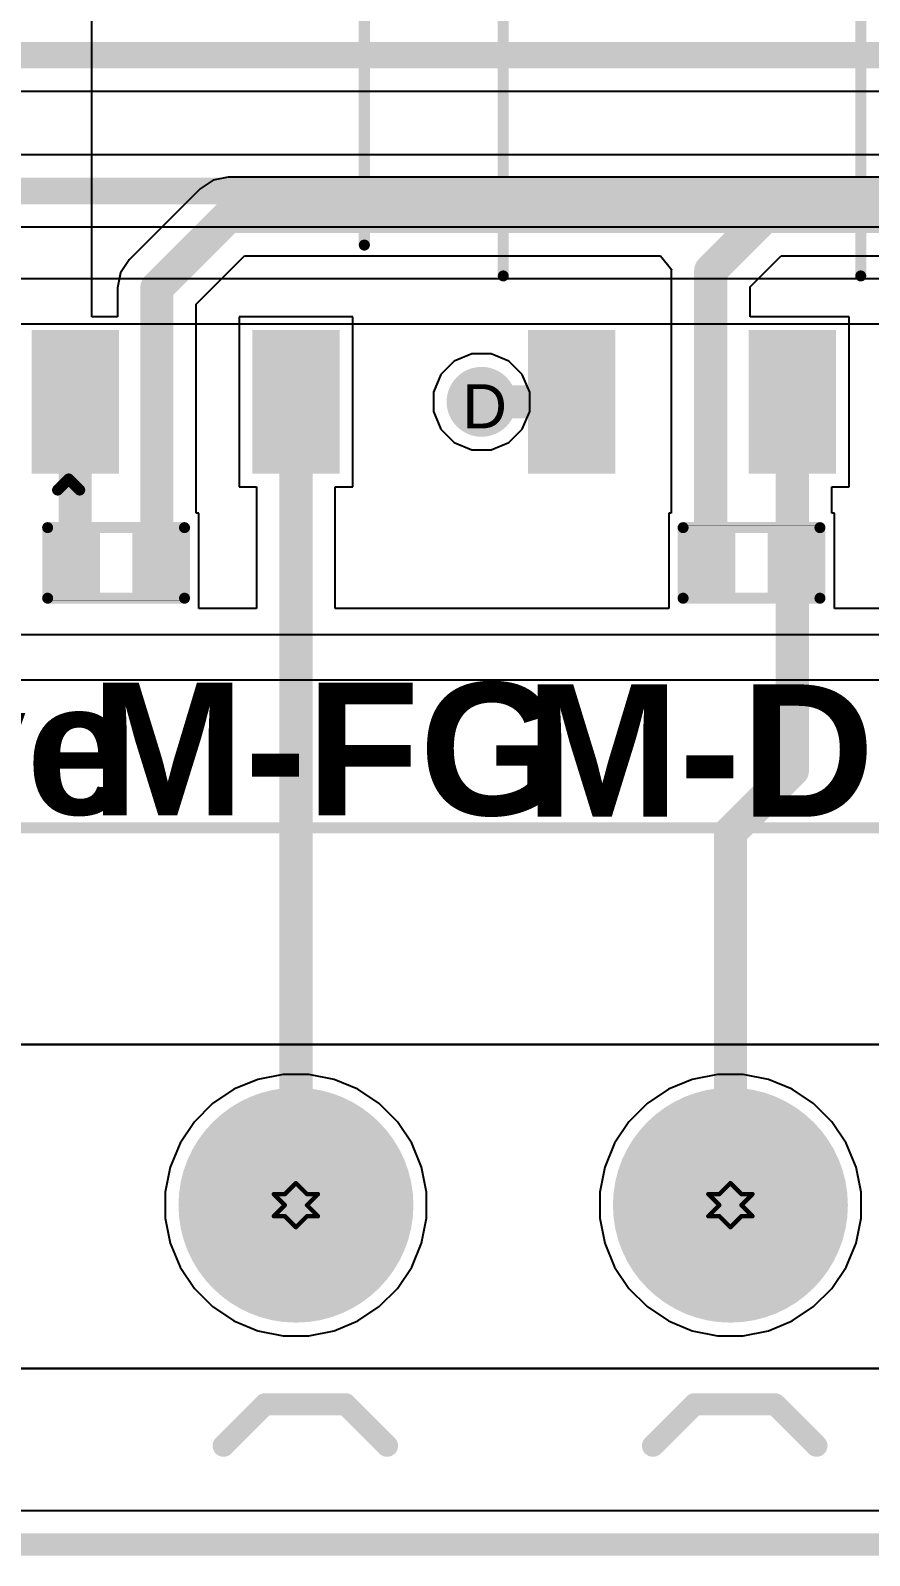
# Model space of a CAD drawing. Header units: inches. Extents: x 0 to 5401, y 0 to 5414.
# Drawn here: x 90.31 to 99.97, y -0.13 to 17.42 of the extents above; entities that cross this region are included whole.
import ezdxf

# ---------------------------------------------------------------- set-up
doc = ezdxf.new("R2010")
doc.units = ezdxf.units.IN
for name, color, linetype in [('Board Outline', 216, 'Continuous'), ('Bottom Layer', 5, 'Continuous'), ('Bottom Solder', 6, 'Continuous'), ('Drill Drawing', 1, 'Continuous'), ('Layer 1', 16, 'Continuous'), ('Layer 2', 76, 'Continuous'), ('Multi-Layer', 9, 'Continuous'), ('Pad Holes', 156, 'Continuous'), ('Top Layer', 1, 'Continuous'), ('Top Overlay', 2, 'Continuous'), ('Top Paste', 8, 'Continuous'), ('Top Solder', 216, 'Continuous'), ('Via Holes', 16, 'Continuous')]:
    doc.layers.add(name, color=color, linetype=linetype)
doc.styles.add('Arial', font='', dxfattribs={"height": 0.2})
doc.styles.add('Arial_Bold', font='', dxfattribs={"height": 0.2})
doc.styles.get('Arial').set_extended_font_data('Arial')
doc.styles.get('Arial_Bold').set_extended_font_data('Arial', bold=True)

# ---------------------------------------------------------------- blocks, each defined once
blk = doc.blocks.new('SOP_4_2_54_15')
at = {"layer": 'Top Layer'}
for points in [[(-3.85, 1.67), (-2.4, 1.67), (-2.4, 0.87), (-3.85, 0.87)], [(2.4, 1.67), (3.85, 1.67), (3.85, 0.87), (2.4, 0.87)], [(-3.85, -0.87), (-2.4, -0.87), (-2.4, -1.67), (-3.85, -1.67)], [(2.4, -0.87), (3.85, -0.87), (3.85, -1.67), (2.4, -1.67)]]:
    blk.add_hatch(color=1, dxfattribs=at).paths.add_polyline_path(points)
at = {"layer": 'Top Paste'}
for points in [[(-3.85, 1.67), (-2.4, 1.67), (-2.4, 0.87), (-3.85, 0.87)], [(2.4, 1.67), (3.85, 1.67), (3.85, 0.87), (2.4, 0.87)], [(-3.85, -0.87), (-2.4, -0.87), (-2.4, -1.67), (-3.85, -1.67)], [(2.4, -0.87), (3.85, -0.87), (3.85, -1.67), (2.4, -1.67)]]:
    blk.add_hatch(color=8, dxfattribs=at).paths.add_polyline_path(points)
at = {"layer": 'Top Solder'}
for points in [[(-3.952, 1.772), (-2.298, 1.772), (-2.298, 0.768), (-3.952, 0.768)], [(2.298, 1.772), (3.952, 1.772), (3.952, 0.768), (2.298, 0.768)], [(-3.952, -0.768), (-2.298, -0.768), (-2.298, -1.772), (-3.952, -1.772)], [(2.298, -0.768), (3.952, -0.768), (3.952, -1.772), (2.298, -1.772)]]:
    blk.add_hatch(color=216, dxfattribs=at).paths.add_polyline_path(points)
at = {"layer": 'Top Overlay'}
for points in [[(-1.321, 2.057, 0.127, 0.127, 0), (1.676, 2.057, 0.127, 0.127, 0)], [(-4.14, 1.473, 0.127, 0.127, 0), (-4.013, 1.346, 0.127, 0.127, 0)], [(-4.14, 1.473, 0.127, 0.127, 0), (-4.14, 1.219, 0.127, 0.127, 0)], [(-4.013, 1.346, 0.127, 0.127, 0), (-4.14, 1.219, 0.127, 0.127, 0)], [(-1.321, -2.057, 0.127, 0.127, 0), (1.676, -2.057, 0.127, 0.127, 0)]]:
    blk.add_lwpolyline(points, format="xyseb", dxfattribs=at)
for points in [[(-1.353, 2.057, 0.0635, 0.0635, 1), (-1.289, 2.057, 0.0635, 0.0635, 1)], [(1.645, 2.057, 0.0635, 0.0635, 1), (1.708, 2.057, 0.0635, 0.0635, 1)], [(-4.172, 1.473, 0.0635, 0.0635, 1), (-4.108, 1.473, 0.0635, 0.0635, 1)], [(-4.172, 1.473, 0.0635, 0.0635, 1), (-4.108, 1.473, 0.0635, 0.0635, 1)], [(-4.045, 1.346, 0.0635, 0.0635, 1), (-3.981, 1.346, 0.0635, 0.0635, 1)], [(-4.045, 1.346, 0.0635, 0.0635, 1), (-3.981, 1.346, 0.0635, 0.0635, 1)], [(-4.172, 1.219, 0.0635, 0.0635, 1), (-4.108, 1.219, 0.0635, 0.0635, 1)], [(-4.172, 1.219, 0.0635, 0.0635, 1), (-4.108, 1.219, 0.0635, 0.0635, 1)], [(-1.353, -2.057, 0.0635, 0.0635, 1), (-1.289, -2.057, 0.0635, 0.0635, 1)], [(1.645, -2.057, 0.0635, 0.0635, 1), (1.708, -2.057, 0.0635, 0.0635, 1)]]:
    blk.add_lwpolyline(points, format="xyseb", close=True, dxfattribs=at)
blk = doc.blocks.new('SOP_4_2_54_17')
at = {"layer": 'Top Layer'}
for points in [[(-3.85, 1.67), (-2.4, 1.67), (-2.4, 0.87), (-3.85, 0.87)], [(2.4, 1.67), (3.85, 1.67), (3.85, 0.87), (2.4, 0.87)], [(-3.85, -0.87), (-2.4, -0.87), (-2.4, -1.67), (-3.85, -1.67)], [(2.4, -0.87), (3.85, -0.87), (3.85, -1.67), (2.4, -1.67)]]:
    blk.add_hatch(color=1, dxfattribs=at).paths.add_polyline_path(points)
at = {"layer": 'Top Paste'}
for points in [[(-3.85, 1.67), (-2.4, 1.67), (-2.4, 0.87), (-3.85, 0.87)], [(2.4, 1.67), (3.85, 1.67), (3.85, 0.87), (2.4, 0.87)], [(-3.85, -0.87), (-2.4, -0.87), (-2.4, -1.67), (-3.85, -1.67)], [(2.4, -0.87), (3.85, -0.87), (3.85, -1.67), (2.4, -1.67)]]:
    blk.add_hatch(color=8, dxfattribs=at).paths.add_polyline_path(points)
at = {"layer": 'Top Solder'}
for points in [[(-3.952, 1.772), (-2.298, 1.772), (-2.298, 0.768), (-3.952, 0.768)], [(2.298, 1.772), (3.952, 1.772), (3.952, 0.768), (2.298, 0.768)], [(-3.952, -0.768), (-2.298, -0.768), (-2.298, -1.772), (-3.952, -1.772)], [(2.298, -0.768), (3.952, -0.768), (3.952, -1.772), (2.298, -1.772)]]:
    blk.add_hatch(color=216, dxfattribs=at).paths.add_polyline_path(points)
at = {"layer": 'Top Overlay'}
for points in [[(1.676, 2.057, 0.127, 0.127, 0), (-1.321, 2.057, 0.127, 0.127, 0)], [(-4.013, 1.346, 0.127, 0.127, 0), (-4.14, 1.473, 0.127, 0.127, 0)], [(-4.14, 1.219, 0.127, 0.127, 0), (-4.14, 1.473, 0.127, 0.127, 0)], [(-4.14, 1.219, 0.127, 0.127, 0), (-4.013, 1.346, 0.127, 0.127, 0)], [(1.676, -2.057, 0.127, 0.127, 0), (-1.321, -2.057, 0.127, 0.127, 0)]]:
    blk.add_lwpolyline(points, format="xyseb", dxfattribs=at)
for points in [[(-1.353, 2.057, 0.0635, 0.0635, 1), (-1.289, 2.057, 0.0635, 0.0635, 1)], [(1.645, 2.057, 0.0635, 0.0635, 1), (1.708, 2.057, 0.0635, 0.0635, 1)], [(-4.172, 1.473, 0.0635, 0.0635, 1), (-4.108, 1.473, 0.0635, 0.0635, 1)], [(-4.172, 1.473, 0.0635, 0.0635, 1), (-4.108, 1.473, 0.0635, 0.0635, 1)], [(-4.045, 1.346, 0.0635, 0.0635, 1), (-3.981, 1.346, 0.0635, 0.0635, 1)], [(-4.045, 1.346, 0.0635, 0.0635, 1), (-3.981, 1.346, 0.0635, 0.0635, 1)], [(-4.172, 1.219, 0.0635, 0.0635, 1), (-4.108, 1.219, 0.0635, 0.0635, 1)], [(-4.172, 1.219, 0.0635, 0.0635, 1), (-4.108, 1.219, 0.0635, 0.0635, 1)], [(-1.353, -2.057, 0.0635, 0.0635, 1), (-1.289, -2.057, 0.0635, 0.0635, 1)], [(1.645, -2.057, 0.0635, 0.0635, 1), (1.708, -2.057, 0.0635, 0.0635, 1)]]:
    blk.add_lwpolyline(points, format="xyseb", close=True, dxfattribs=at)
blk = doc.blocks.new('R___0402_73')
at = {"layer": 'Top Layer'}
for points in [[(-0.699, -0.318), (-0.699, 0.318), (-0.241, 0.318), (-0.241, -0.318)], [(0.241, -0.318), (0.241, 0.318), (0.699, 0.318), (0.699, -0.318)]]:
    blk.add_hatch(color=1, dxfattribs=at).paths.add_polyline_path(points)
at = {"layer": 'Top Paste'}
for points in [[(-0.699, -0.318), (-0.699, 0.318), (-0.241, 0.318), (-0.241, -0.318)], [(0.241, -0.318), (0.241, 0.318), (0.699, 0.318), (0.699, -0.318)]]:
    blk.add_hatch(color=8, dxfattribs=at).paths.add_polyline_path(points)
at = {"layer": 'Top Solder'}
for points in [[(-0.754, -0.373), (-0.754, 0.373), (-0.186, 0.373), (-0.186, -0.373)], [(0.186, -0.373), (0.186, 0.373), (0.754, 0.373), (0.754, -0.373)]]:
    blk.add_hatch(color=216, dxfattribs=at).paths.add_polyline_path(points)
at = {"layer": 'Top Overlay'}
for points in [[(-0.787, 0.406, 0.127, 0.127, 0), (0.787, 0.406, 0.127, 0.127, 0)], [(-0.787, -0.406, 0.127, 0.127, 0), (-0.787, 0.406, 0.127, 0.127, 0)], [(0.787, -0.406, 0.127, 0.127, 0), (0.787, 0.406, 0.127, 0.127, 0)], [(-0.787, -0.406, 0.127, 0.127, 0), (0.787, -0.406, 0.127, 0.127, 0)], [(-0.813, -0.432, 0.00323, 0.00323, 0), (0.813, -0.432, 0.00323, 0.00323, 0)]]:
    blk.add_lwpolyline(points, format="xyseb", dxfattribs=at)
for points in [[(-0.819, 0.406, 0.0635, 0.0635, 1), (-0.756, 0.406, 0.0635, 0.0635, 1)], [(-0.819, 0.406, 0.0635, 0.0635, 1), (-0.756, 0.406, 0.0635, 0.0635, 1)], [(0.756, 0.406, 0.0635, 0.0635, 1), (0.819, 0.406, 0.0635, 0.0635, 1)], [(0.756, 0.406, 0.0635, 0.0635, 1), (0.819, 0.406, 0.0635, 0.0635, 1)], [(-0.819, -0.406, 0.0635, 0.0635, 1), (-0.756, -0.406, 0.0635, 0.0635, 1)], [(-0.819, -0.406, 0.0635, 0.0635, 1), (-0.756, -0.406, 0.0635, 0.0635, 1)], [(0.756, -0.406, 0.0635, 0.0635, 1), (0.819, -0.406, 0.0635, 0.0635, 1)], [(0.756, -0.406, 0.0635, 0.0635, 1), (0.819, -0.406, 0.0635, 0.0635, 1)], [(-0.814, -0.432, 0.00161, 0.00161, 1), (-0.812, -0.432, 0.00161, 0.00161, 1)], [(0.812, -0.432, 0.00161, 0.00161, 1), (0.814, -0.432, 0.00161, 0.00161, 1)]]:
    blk.add_lwpolyline(points, format="xyseb", close=True, dxfattribs=at)
blk = doc.blocks.new('R___0402_75')
at = {"layer": 'Top Layer'}
for points in [[(-0.699, -0.318), (-0.699, 0.318), (-0.241, 0.318), (-0.241, -0.318)], [(0.241, -0.318), (0.241, 0.318), (0.699, 0.318), (0.699, -0.318)]]:
    blk.add_hatch(color=1, dxfattribs=at).paths.add_polyline_path(points)
at = {"layer": 'Top Paste'}
for points in [[(-0.699, -0.318), (-0.699, 0.318), (-0.241, 0.318), (-0.241, -0.318)], [(0.241, -0.318), (0.241, 0.318), (0.699, 0.318), (0.699, -0.318)]]:
    blk.add_hatch(color=8, dxfattribs=at).paths.add_polyline_path(points)
at = {"layer": 'Top Solder'}
for points in [[(-0.754, -0.373), (-0.754, 0.373), (-0.186, 0.373), (-0.186, -0.373)], [(0.186, -0.373), (0.186, 0.373), (0.754, 0.373), (0.754, -0.373)]]:
    blk.add_hatch(color=216, dxfattribs=at).paths.add_polyline_path(points)
at = {"layer": 'Top Overlay'}
for points in [[(0.787, 0.406, 0.127, 0.127, 0), (-0.787, 0.406, 0.127, 0.127, 0)], [(-0.787, 0.406, 0.127, 0.127, 0), (-0.787, -0.406, 0.127, 0.127, 0)], [(0.787, 0.406, 0.127, 0.127, 0), (0.787, -0.406, 0.127, 0.127, 0)], [(0.787, -0.406, 0.127, 0.127, 0), (-0.787, -0.406, 0.127, 0.127, 0)], [(0.813, -0.432, 0.00323, 0.00323, 0), (-0.813, -0.432, 0.00323, 0.00323, 0)]]:
    blk.add_lwpolyline(points, format="xyseb", dxfattribs=at)
for points in [[(-0.819, 0.406, 0.0635, 0.0635, 1), (-0.756, 0.406, 0.0635, 0.0635, 1)], [(-0.819, 0.406, 0.0635, 0.0635, 1), (-0.756, 0.406, 0.0635, 0.0635, 1)], [(0.756, 0.406, 0.0635, 0.0635, 1), (0.819, 0.406, 0.0635, 0.0635, 1)], [(0.756, 0.406, 0.0635, 0.0635, 1), (0.819, 0.406, 0.0635, 0.0635, 1)], [(-0.819, -0.406, 0.0635, 0.0635, 1), (-0.756, -0.406, 0.0635, 0.0635, 1)], [(-0.819, -0.406, 0.0635, 0.0635, 1), (-0.756, -0.406, 0.0635, 0.0635, 1)], [(0.756, -0.406, 0.0635, 0.0635, 1), (0.819, -0.406, 0.0635, 0.0635, 1)], [(0.756, -0.406, 0.0635, 0.0635, 1), (0.819, -0.406, 0.0635, 0.0635, 1)], [(-0.814, -0.432, 0.00161, 0.00161, 1), (-0.812, -0.432, 0.00161, 0.00161, 1)], [(0.812, -0.432, 0.00161, 0.00161, 1), (0.814, -0.432, 0.00161, 0.00161, 1)]]:
    blk.add_lwpolyline(points, format="xyseb", close=True, dxfattribs=at)
blk = doc.blocks.new('WJ127_5_0_5P_183')
at = {"layer": 'Bottom Layer'}
h = blk.add_hatch(color=5, dxfattribs=at)
edge = h.paths.add_edge_path()
edge.add_arc((0, 0), 1.25, 0, 360)
h = blk.add_hatch(color=5, dxfattribs=at)
edge = h.paths.add_edge_path()
edge.add_arc((5, 0), 1.25, 0, 360)
at = {"layer": 'Bottom Solder'}
h = blk.add_hatch(color=6, dxfattribs=at)
edge = h.paths.add_edge_path()
edge.add_arc((0, 0), 1.352, 0, 360)
h = blk.add_hatch(color=6, dxfattribs=at)
edge = h.paths.add_edge_path()
edge.add_arc((5, 0), 1.352, 0, 360)
at = {"layer": 'Layer 1'}
h = blk.add_hatch(color=16, dxfattribs=at)
edge = h.paths.add_edge_path()
edge.add_arc((0, 0), 1.25, 0, 360)
h = blk.add_hatch(color=16, dxfattribs=at)
edge = h.paths.add_edge_path()
edge.add_arc((5, 0), 1.25, 0, 360)
at = {"layer": 'Layer 2'}
h = blk.add_hatch(color=76, dxfattribs=at)
edge = h.paths.add_edge_path()
edge.add_arc((0, 0), 1.25, 0, 360)
h = blk.add_hatch(color=76, dxfattribs=at)
edge = h.paths.add_edge_path()
edge.add_arc((5, 0), 1.25, 0, 360)
at = {"layer": 'Multi-Layer'}
h = blk.add_hatch(color=9, dxfattribs=at)
edge = h.paths.add_edge_path()
edge.add_arc((0, 0), 1.25, 0, 360)
h = blk.add_hatch(color=9, dxfattribs=at)
edge = h.paths.add_edge_path()
edge.add_arc((5, 0), 1.25, 0, 360)
at = {"layer": 'Pad Holes'}
h = blk.add_hatch(color=7, dxfattribs=at)
edge = h.paths.add_edge_path()
edge.add_arc((0, 0), 0.65, 0, 360)
h = blk.add_hatch(color=7, dxfattribs=at)
edge = h.paths.add_edge_path()
edge.add_arc((5, 0), 0.65, 0, 360)
at = {"layer": 'Top Layer'}
h = blk.add_hatch(color=1, dxfattribs=at)
edge = h.paths.add_edge_path()
edge.add_arc((0, 0), 1.25, 0, 360)
h = blk.add_hatch(color=1, dxfattribs=at)
edge = h.paths.add_edge_path()
edge.add_arc((5, 0), 1.25, 0, 360)
at = {"layer": 'Top Solder'}
h = blk.add_hatch(color=216, dxfattribs=at)
edge = h.paths.add_edge_path()
edge.add_arc((0, 0), 1.352, 0, 360)
h = blk.add_hatch(color=216, dxfattribs=at)
edge = h.paths.add_edge_path()
edge.add_arc((5, 0), 1.352, 0, 360)
at = {"layer": 'Top Overlay'}
for points in [[(-13.005, 4.343, 0.127, 0.127, 0), (12.548, 4.343, 0.127, 0.127, 0)], [(-0.833, -2.769, 0.254, 0.254, 0), (-0.356, -2.292, 0.254, 0.254, 0)], [(-0.356, -2.292, 0.254, 0.254, 0), (0.572, -2.292, 0.254, 0.254, 0)], [(0.572, -2.292, 0.254, 0.254, 0), (1.049, -2.769, 0.254, 0.254, 0)], [(4.109, -2.769, 0.254, 0.254, 0), (4.586, -2.292, 0.254, 0.254, 0)], [(4.586, -2.292, 0.254, 0.254, 0), (5.514, -2.292, 0.254, 0.254, 0)], [(5.514, -2.292, 0.254, 0.254, 0), (5.991, -2.769, 0.254, 0.254, 0)], [(-13.005, -3.912, 0.127, 0.127, 0), (12.548, -3.912, 0.127, 0.127, 0)]]:
    blk.add_lwpolyline(points, format="xyseb", dxfattribs=at)
for points in [[(-0.42, -2.292, 0.127, 0.127, 1), (-0.293, -2.292, 0.127, 0.127, 1)], [(-0.42, -2.292, 0.127, 0.127, 1), (-0.293, -2.292, 0.127, 0.127, 1)], [(0.509, -2.292, 0.127, 0.127, 1), (0.636, -2.292, 0.127, 0.127, 1)], [(0.509, -2.292, 0.127, 0.127, 1), (0.636, -2.292, 0.127, 0.127, 1)], [(4.522, -2.292, 0.127, 0.127, 1), (4.649, -2.292, 0.127, 0.127, 1)], [(4.522, -2.292, 0.127, 0.127, 1), (4.649, -2.292, 0.127, 0.127, 1)], [(5.45, -2.292, 0.127, 0.127, 1), (5.577, -2.292, 0.127, 0.127, 1)], [(5.45, -2.292, 0.127, 0.127, 1), (5.577, -2.292, 0.127, 0.127, 1)], [(-0.896, -2.769, 0.127, 0.127, 1), (-0.769, -2.769, 0.127, 0.127, 1)], [(0.985, -2.769, 0.127, 0.127, 1), (1.112, -2.769, 0.127, 0.127, 1)], [(4.045, -2.769, 0.127, 0.127, 1), (4.172, -2.769, 0.127, 0.127, 1)], [(5.927, -2.769, 0.127, 0.127, 1), (6.054, -2.769, 0.127, 0.127, 1)]]:
    blk.add_lwpolyline(points, format="xyseb", close=True, dxfattribs=at)

msp = doc.modelspace()

# ---------------------------------------------------------------- hatches: boundary and pattern name
at = {"layer": 'Bottom Layer'}
h = msp.add_hatch(color=5, dxfattribs=at)
edge = h.paths.add_edge_path()
edge.add_arc((95.503, 13.15), 0.3, 0, 360)
at = {"layer": 'Bottom Solder'}
h = msp.add_hatch(color=6, dxfattribs=at)
edge = h.paths.add_edge_path()
edge.add_arc((95.503, 13.15), 0.402, 0, 360)
at = {"layer": 'Layer 1'}
h = msp.add_hatch(color=16, dxfattribs=at)
edge = h.paths.add_edge_path()
edge.add_arc((95.503, 13.15), 0.3, 0, 360)
at = {"layer": 'Layer 2'}
h = msp.add_hatch(color=76, dxfattribs=at)
edge = h.paths.add_edge_path()
edge.add_arc((95.503, 13.15), 0.3, 0, 360)
at = {"layer": 'Top Layer'}
h = msp.add_hatch(color=1, dxfattribs=at)
edge = h.paths.add_edge_path()
edge.add_arc((95.503, 13.15), 0.3, 0, 360)
at = {"layer": 'Top Solder'}
h = msp.add_hatch(color=216, dxfattribs=at)
edge = h.paths.add_edge_path()
edge.add_arc((95.503, 13.15), 0.402, 0, 360)
at = {"layer": 'Via Holes'}
h = msp.add_hatch(color=7, dxfattribs=at)
edge = h.paths.add_edge_path()
edge.add_arc((95.503, 13.15), 0.15, 0, 360)

# ---------------------------------------------------------------- linework, layer by layer
at = {"layer": 'Board Outline'}
msp.add_lwpolyline([(0, 0, 0.254, 0.254, 0), (150, 0, 0.254, 0.254, 0)], format="xyseb", dxfattribs=at)
at = {"layer": 'Bottom Layer'}
for p, q in [((43.045, 16.726), (118.885, 16.726)), ((142.792, 15.991), (38.513, 15.991)), ((38.341, 15.162), (142.964, 15.162)), ((80.362, 5.753), (105.914, 5.753)), ((105.914, 5.753), (80.362, 5.753)), ((105.914, 2.024), (80.362, 2.024)), ((80.362, 2.024), (105.914, 2.024)), ((145.483, 0.388), (4.517, 0.388))]:
    msp.add_line(p, q, dxfattribs=at)
for points in [[(43.045, 17.14, 0.305, 0.305, 0), (118.885, 17.14, 0.305, 0.305, 0)], [(38.341, 15.576, 0.305, 0.305, 0), (142.964, 15.576, 0.305, 0.305, 0)]]:
    msp.add_lwpolyline(points, format="xyseb", dxfattribs=at)
at = {"layer": 'Drill Drawing'}
for points in [[(93.113, 4.032, 0.0508, 0.0508, 0), (93.24, 3.905, 0.0508, 0.0508, 0)], [(93.113, 4.032, 0.0508, 0.0508, 0), (93.24, 4.032, 0.0508, 0.0508, 0)], [(93.24, 4.032, 0.0508, 0.0508, 0), (93.367, 4.159, 0.0508, 0.0508, 0)], [(93.367, 4.159, 0.0508, 0.0508, 0), (93.494, 4.032, 0.0508, 0.0508, 0)], [(93.494, 4.032, 0.0508, 0.0508, 0), (93.621, 4.032, 0.0508, 0.0508, 0)], [(93.494, 3.905, 0.0508, 0.0508, 0), (93.621, 4.032, 0.0508, 0.0508, 0)], [(98.113, 4.032, 0.0508, 0.0508, 0), (98.24, 3.905, 0.0508, 0.0508, 0)], [(98.113, 4.032, 0.0508, 0.0508, 0), (98.24, 4.032, 0.0508, 0.0508, 0)], [(98.24, 4.032, 0.0508, 0.0508, 0), (98.367, 4.159, 0.0508, 0.0508, 0)], [(98.367, 4.159, 0.0508, 0.0508, 0), (98.494, 4.032, 0.0508, 0.0508, 0)], [(98.494, 4.032, 0.0508, 0.0508, 0), (98.621, 4.032, 0.0508, 0.0508, 0)], [(98.494, 3.905, 0.0508, 0.0508, 0), (98.621, 4.032, 0.0508, 0.0508, 0)], [(93.113, 3.778, 0.0508, 0.0508, 0), (93.24, 3.905, 0.0508, 0.0508, 0)], [(93.494, 3.905, 0.0508, 0.0508, 0), (93.621, 3.778, 0.0508, 0.0508, 0)], [(98.113, 3.778, 0.0508, 0.0508, 0), (98.24, 3.905, 0.0508, 0.0508, 0)], [(98.494, 3.905, 0.0508, 0.0508, 0), (98.621, 3.778, 0.0508, 0.0508, 0)], [(93.113, 3.778, 0.0508, 0.0508, 0), (93.24, 3.778, 0.0508, 0.0508, 0)], [(93.24, 3.778, 0.0508, 0.0508, 0), (93.367, 3.651, 0.0508, 0.0508, 0)], [(93.367, 3.651, 0.0508, 0.0508, 0), (93.494, 3.778, 0.0508, 0.0508, 0)], [(93.494, 3.778, 0.0508, 0.0508, 0), (93.621, 3.778, 0.0508, 0.0508, 0)], [(98.113, 3.778, 0.0508, 0.0508, 0), (98.24, 3.778, 0.0508, 0.0508, 0)], [(98.24, 3.778, 0.0508, 0.0508, 0), (98.367, 3.651, 0.0508, 0.0508, 0)], [(98.367, 3.651, 0.0508, 0.0508, 0), (98.494, 3.778, 0.0508, 0.0508, 0)], [(98.494, 3.778, 0.0508, 0.0508, 0), (98.621, 3.778, 0.0508, 0.0508, 0)]]:
    msp.add_lwpolyline(points, format="xyseb", dxfattribs=at)
for points in [[(93.1, 4.032, 0.0254, 0.0254, 1), (93.125, 4.032, 0.0254, 0.0254, 1)], [(93.1, 4.032, 0.0254, 0.0254, 1), (93.125, 4.032, 0.0254, 0.0254, 1)], [(93.227, 4.032, 0.0254, 0.0254, 1), (93.252, 4.032, 0.0254, 0.0254, 1)], [(93.227, 4.032, 0.0254, 0.0254, 1), (93.252, 4.032, 0.0254, 0.0254, 1)], [(93.354, 4.159, 0.0254, 0.0254, 1), (93.379, 4.159, 0.0254, 0.0254, 1)], [(93.354, 4.159, 0.0254, 0.0254, 1), (93.379, 4.159, 0.0254, 0.0254, 1)], [(93.481, 4.032, 0.0254, 0.0254, 1), (93.506, 4.032, 0.0254, 0.0254, 1)], [(93.481, 4.032, 0.0254, 0.0254, 1), (93.506, 4.032, 0.0254, 0.0254, 1)], [(93.608, 4.032, 0.0254, 0.0254, 1), (93.633, 4.032, 0.0254, 0.0254, 1)], [(93.608, 4.032, 0.0254, 0.0254, 1), (93.633, 4.032, 0.0254, 0.0254, 1)], [(98.1, 4.032, 0.0254, 0.0254, 1), (98.125, 4.032, 0.0254, 0.0254, 1)], [(98.1, 4.032, 0.0254, 0.0254, 1), (98.125, 4.032, 0.0254, 0.0254, 1)], [(98.227, 4.032, 0.0254, 0.0254, 1), (98.252, 4.032, 0.0254, 0.0254, 1)], [(98.227, 4.032, 0.0254, 0.0254, 1), (98.252, 4.032, 0.0254, 0.0254, 1)], [(98.354, 4.159, 0.0254, 0.0254, 1), (98.379, 4.159, 0.0254, 0.0254, 1)], [(98.354, 4.159, 0.0254, 0.0254, 1), (98.379, 4.159, 0.0254, 0.0254, 1)], [(98.481, 4.032, 0.0254, 0.0254, 1), (98.506, 4.032, 0.0254, 0.0254, 1)], [(98.481, 4.032, 0.0254, 0.0254, 1), (98.506, 4.032, 0.0254, 0.0254, 1)], [(98.608, 4.032, 0.0254, 0.0254, 1), (98.633, 4.032, 0.0254, 0.0254, 1)], [(98.608, 4.032, 0.0254, 0.0254, 1), (98.633, 4.032, 0.0254, 0.0254, 1)], [(93.227, 3.905, 0.0254, 0.0254, 1), (93.252, 3.905, 0.0254, 0.0254, 1)], [(93.227, 3.905, 0.0254, 0.0254, 1), (93.252, 3.905, 0.0254, 0.0254, 1)], [(93.481, 3.905, 0.0254, 0.0254, 1), (93.506, 3.905, 0.0254, 0.0254, 1)], [(93.481, 3.905, 0.0254, 0.0254, 1), (93.506, 3.905, 0.0254, 0.0254, 1)], [(98.227, 3.905, 0.0254, 0.0254, 1), (98.252, 3.905, 0.0254, 0.0254, 1)], [(98.227, 3.905, 0.0254, 0.0254, 1), (98.252, 3.905, 0.0254, 0.0254, 1)], [(98.481, 3.905, 0.0254, 0.0254, 1), (98.506, 3.905, 0.0254, 0.0254, 1)], [(98.481, 3.905, 0.0254, 0.0254, 1), (98.506, 3.905, 0.0254, 0.0254, 1)], [(93.1, 3.778, 0.0254, 0.0254, 1), (93.125, 3.778, 0.0254, 0.0254, 1)], [(93.1, 3.778, 0.0254, 0.0254, 1), (93.125, 3.778, 0.0254, 0.0254, 1)], [(93.227, 3.778, 0.0254, 0.0254, 1), (93.252, 3.778, 0.0254, 0.0254, 1)], [(93.227, 3.778, 0.0254, 0.0254, 1), (93.252, 3.778, 0.0254, 0.0254, 1)], [(93.481, 3.778, 0.0254, 0.0254, 1), (93.506, 3.778, 0.0254, 0.0254, 1)], [(93.481, 3.778, 0.0254, 0.0254, 1), (93.506, 3.778, 0.0254, 0.0254, 1)], [(93.608, 3.778, 0.0254, 0.0254, 1), (93.633, 3.778, 0.0254, 0.0254, 1)], [(93.608, 3.778, 0.0254, 0.0254, 1), (93.633, 3.778, 0.0254, 0.0254, 1)], [(98.1, 3.778, 0.0254, 0.0254, 1), (98.125, 3.778, 0.0254, 0.0254, 1)], [(98.1, 3.778, 0.0254, 0.0254, 1), (98.125, 3.778, 0.0254, 0.0254, 1)], [(98.227, 3.778, 0.0254, 0.0254, 1), (98.252, 3.778, 0.0254, 0.0254, 1)], [(98.227, 3.778, 0.0254, 0.0254, 1), (98.252, 3.778, 0.0254, 0.0254, 1)], [(98.481, 3.778, 0.0254, 0.0254, 1), (98.506, 3.778, 0.0254, 0.0254, 1)], [(98.481, 3.778, 0.0254, 0.0254, 1), (98.506, 3.778, 0.0254, 0.0254, 1)], [(98.608, 3.778, 0.0254, 0.0254, 1), (98.633, 3.778, 0.0254, 0.0254, 1)], [(98.608, 3.778, 0.0254, 0.0254, 1), (98.633, 3.778, 0.0254, 0.0254, 1)], [(93.354, 3.651, 0.0254, 0.0254, 1), (93.379, 3.651, 0.0254, 0.0254, 1)], [(93.354, 3.651, 0.0254, 0.0254, 1), (93.379, 3.651, 0.0254, 0.0254, 1)], [(98.354, 3.651, 0.0254, 0.0254, 1), (98.379, 3.651, 0.0254, 0.0254, 1)], [(98.354, 3.651, 0.0254, 0.0254, 1), (98.379, 3.651, 0.0254, 0.0254, 1)]]:
    msp.add_lwpolyline(points, format="xyseb", close=True, dxfattribs=at)
at = {"layer": 'Layer 1'}
for p, q in [((140.808, 10.468), (0.388, 10.468)), ((0.388, 9.95), (141.326, 9.95)), ((92.928, 5.351), (92.654, 5.238)), ((93.218, 5.409), (92.928, 5.351)), ((93.515, 5.409), (93.218, 5.409)), ((93.805, 5.351), (93.515, 5.409)), ((94.079, 5.238), (93.805, 5.351)), ((97.928, 5.351), (97.654, 5.238)), ((98.218, 5.409), (97.928, 5.351)), ((98.515, 5.409), (98.218, 5.409)), ((98.805, 5.351), (98.515, 5.409)), ((99.079, 5.238), (98.805, 5.351)), ((92.654, 5.238), (92.408, 5.073)), ((94.325, 5.073), (94.079, 5.238)), ((97.654, 5.238), (97.408, 5.073)), ((99.325, 5.073), (99.079, 5.238)), ((92.408, 5.073), (92.198, 4.864)), ((94.535, 4.864), (94.325, 5.073)), ((97.408, 5.073), (97.198, 4.864)), ((99.535, 4.864), (99.325, 5.073)), ((92.198, 4.864), (92.034, 4.617)), ((94.699, 4.617), (94.535, 4.864)), ((97.198, 4.864), (97.034, 4.617)), ((99.699, 4.617), (99.535, 4.864)), ((92.034, 4.617), (91.92, 4.344)), ((94.813, 4.344), (94.699, 4.617)), ((97.034, 4.617), (96.92, 4.344)), ((99.813, 4.344), (99.699, 4.617)), ((91.92, 4.344), (91.863, 4.053)), ((94.871, 4.053), (94.813, 4.344)), ((96.92, 4.344), (96.863, 4.053)), ((99.871, 4.053), (99.813, 4.344)), ((91.863, 4.053), (91.863, 3.757)), ((94.871, 3.757), (94.871, 4.053)), ((96.863, 4.053), (96.863, 3.757)), ((99.871, 3.757), (99.871, 4.053)), ((91.863, 3.757), (91.92, 3.466)), ((94.813, 3.466), (94.871, 3.757)), ((96.863, 3.757), (96.92, 3.466)), ((99.813, 3.466), (99.871, 3.757)), ((91.92, 3.466), (92.034, 3.193)), ((94.699, 3.193), (94.813, 3.466)), ((96.92, 3.466), (97.034, 3.193)), ((99.699, 3.193), (99.813, 3.466)), ((92.034, 3.193), (92.198, 2.946)), ((94.535, 2.946), (94.699, 3.193)), ((97.034, 3.193), (97.198, 2.946)), ((99.535, 2.946), (99.699, 3.193)), ((92.198, 2.946), (92.408, 2.737)), ((94.325, 2.737), (94.535, 2.946)), ((97.198, 2.946), (97.408, 2.737)), ((99.325, 2.737), (99.535, 2.946)), ((92.408, 2.737), (92.654, 2.572)), ((94.079, 2.572), (94.325, 2.737)), ((97.408, 2.737), (97.654, 2.572)), ((99.079, 2.572), (99.325, 2.737)), ((92.654, 2.572), (92.928, 2.459)), ((92.928, 2.459), (93.218, 2.401)), ((93.515, 2.401), (93.805, 2.459)), ((93.805, 2.459), (94.079, 2.572)), ((97.654, 2.572), (97.928, 2.459)), ((97.928, 2.459), (98.218, 2.401)), ((98.515, 2.401), (98.805, 2.459)), ((98.805, 2.459), (99.079, 2.572)), ((93.218, 2.401), (93.515, 2.401)), ((98.218, 2.401), (98.515, 2.401)), ((145.397, 0.388), (4.603, 0.388))]:
    msp.add_line(p, q, dxfattribs=at)
at = {"layer": 'Layer 2'}
for p, q in [((104.754, 14.564), (71.569, 14.564)), ((32.715, 14.046), (137.312, 14.046)), ((95.392, 13.704), (95.189, 13.619)), ((95.613, 13.704), (95.392, 13.704)), ((95.816, 13.619), (95.613, 13.704)), ((95.189, 13.619), (95.033, 13.464)), ((95.972, 13.464), (95.816, 13.619)), ((95.033, 13.464), (94.949, 13.26)), ((96.057, 13.26), (95.972, 13.464)), ((94.949, 13.26), (94.949, 13.04)), ((96.057, 13.04), (96.057, 13.26)), ((94.949, 13.04), (95.033, 12.836)), ((95.972, 12.836), (96.057, 13.04)), ((95.033, 12.836), (95.189, 12.68)), ((95.816, 12.68), (95.972, 12.836)), ((95.189, 12.68), (95.392, 12.596)), ((95.613, 12.596), (95.816, 12.68)), ((95.392, 12.596), (95.613, 12.596)), ((92.928, 5.351), (92.654, 5.238)), ((93.218, 5.409), (92.928, 5.351)), ((93.515, 5.409), (93.218, 5.409)), ((93.805, 5.351), (93.515, 5.409)), ((94.079, 5.238), (93.805, 5.351)), ((97.928, 5.351), (97.654, 5.238)), ((98.218, 5.409), (97.928, 5.351)), ((98.515, 5.409), (98.218, 5.409)), ((98.805, 5.351), (98.515, 5.409)), ((99.079, 5.238), (98.805, 5.351)), ((92.654, 5.238), (92.408, 5.073)), ((94.325, 5.073), (94.079, 5.238)), ((97.654, 5.238), (97.408, 5.073)), ((99.325, 5.073), (99.079, 5.238)), ((92.408, 5.073), (92.198, 4.864)), ((94.535, 4.864), (94.325, 5.073)), ((97.408, 5.073), (97.198, 4.864)), ((99.535, 4.864), (99.325, 5.073)), ((92.198, 4.864), (92.034, 4.617)), ((94.699, 4.617), (94.535, 4.864)), ((97.198, 4.864), (97.034, 4.617)), ((99.699, 4.617), (99.535, 4.864)), ((92.034, 4.617), (91.92, 4.344)), ((94.813, 4.344), (94.699, 4.617)), ((97.034, 4.617), (96.92, 4.344)), ((99.813, 4.344), (99.699, 4.617)), ((91.92, 4.344), (91.863, 4.053)), ((94.871, 4.053), (94.813, 4.344)), ((96.92, 4.344), (96.863, 4.053)), ((99.871, 4.053), (99.813, 4.344)), ((91.863, 4.053), (91.863, 3.757)), ((94.871, 3.757), (94.871, 4.053)), ((96.863, 4.053), (96.863, 3.757)), ((99.871, 3.757), (99.871, 4.053)), ((91.863, 3.757), (91.92, 3.466)), ((94.813, 3.466), (94.871, 3.757)), ((96.863, 3.757), (96.92, 3.466)), ((99.813, 3.466), (99.871, 3.757)), ((91.92, 3.466), (92.034, 3.193)), ((94.699, 3.193), (94.813, 3.466)), ((96.92, 3.466), (97.034, 3.193)), ((99.699, 3.193), (99.813, 3.466)), ((92.034, 3.193), (92.198, 2.946)), ((94.535, 2.946), (94.699, 3.193)), ((97.034, 3.193), (97.198, 2.946)), ((99.535, 2.946), (99.699, 3.193)), ((92.198, 2.946), (92.408, 2.737)), ((94.325, 2.737), (94.535, 2.946)), ((97.198, 2.946), (97.408, 2.737)), ((99.325, 2.737), (99.535, 2.946)), ((92.408, 2.737), (92.654, 2.572)), ((94.079, 2.572), (94.325, 2.737)), ((97.408, 2.737), (97.654, 2.572)), ((99.079, 2.572), (99.325, 2.737)), ((92.654, 2.572), (92.928, 2.459)), ((92.928, 2.459), (93.218, 2.401)), ((93.515, 2.401), (93.805, 2.459)), ((93.805, 2.459), (94.079, 2.572)), ((97.654, 2.572), (97.928, 2.459)), ((97.928, 2.459), (98.218, 2.401)), ((98.515, 2.401), (98.805, 2.459)), ((98.805, 2.459), (99.079, 2.572)), ((93.218, 2.401), (93.515, 2.401)), ((98.218, 2.401), (98.515, 2.401)), ((145.397, 0.388), (32.715, 0.388))]:
    msp.add_line(p, q, dxfattribs=at)
at = {"layer": 'Top Layer'}
for p, q in [((91.017, 16.767), (91.017, 18.421)), ((91.017, 14.129), (91.017, 16.767)), ((92.413, 15.701), (92.266, 15.603)), ((92.587, 15.736), (92.413, 15.701)), ((104.181, 15.736), (92.587, 15.736)), ((92.266, 15.603), (91.446, 14.783)), ((91.446, 14.783), (91.348, 14.636)), ((92.22, 14.275), (92.775, 14.83)), ((92.775, 14.83), (97.561, 14.83)), ((97.561, 14.83), (97.69, 14.672)), ((98.594, 14.472), (98.952, 14.83)), ((98.952, 14.83), (103.993, 14.83)), ((91.348, 14.636), (91.313, 14.462)), ((97.69, 14.672), (97.687, 14.659)), ((97.687, 14.659), (97.687, 11.868)), ((91.313, 14.462), (91.313, 14.129)), ((98.594, 14.129), (98.594, 14.472)), ((92.22, 11.868), (92.22, 14.275)), ((91.313, 14.129), (91.017, 14.129)), ((94.021, 14.129), (92.713, 14.129)), ((92.713, 14.129), (92.713, 12.171)), ((94.021, 12.171), (94.021, 14.129)), ((99.734, 14.129), (98.594, 14.129)), ((99.734, 12.171), (99.734, 14.129)), ((92.713, 12.171), (92.913, 12.171)), ((92.913, 12.171), (92.913, 10.77)), ((93.82, 10.77), (93.82, 12.171)), ((93.82, 12.171), (94.021, 12.171)), ((99.533, 11.868), (99.533, 12.171)), ((99.533, 12.171), (99.734, 12.171)), ((92.249, 11.868), (92.22, 11.868)), ((92.249, 10.77), (92.249, 11.868)), ((97.687, 11.868), (97.658, 11.868)), ((97.658, 11.868), (97.658, 10.77)), ((99.563, 11.868), (99.533, 11.868)), ((99.563, 10.77), (99.563, 11.868)), ((92.913, 10.77), (92.249, 10.77)), ((97.658, 10.77), (93.82, 10.77)), ((102.913, 10.77), (99.563, 10.77))]:
    msp.add_line(p, q, dxfattribs=at)
for points in [[(91.766, 14.462, 0.381, 0.381, 0), (92.587, 15.283, 0.381, 0.381, 0)], [(92.587, 15.283, 0.381, 0.381, 0), (98.764, 15.283, 0.381, 0.381, 0)], [(98.14, 14.659, 0.381, 0.381, 0), (98.764, 15.283, 0.381, 0.381, 0)], [(98.764, 15.283, 0.381, 0.381, 0), (104.181, 15.283, 0.381, 0.381, 0)], [(98.14, 11.296, 0.381, 0.381, 0), (98.14, 14.659, 0.381, 0.381, 0)], [(91.766, 11.296, 0.381, 0.381, 0), (91.766, 14.462, 0.381, 0.381, 0)], [(90.827, 11.296, 0.381, 0.381, 0), (90.827, 13.15, 0.381, 0.381, 0)], [(93.367, 3.905, 0.381, 0.381, 0), (93.367, 13.15, 0.381, 0.381, 0)], [(95.503, 13.15, 0.381, 0.381, 0), (96.54, 13.15, 0.381, 0.381, 0)], [(99.08, 11.296, 0.381, 0.381, 0), (99.08, 13.15, 0.381, 0.381, 0)], [(99.08, 8.908, 0.381, 0.381, 0), (99.08, 11.296, 0.381, 0.381, 0)], [(98.367, 8.194, 0.381, 0.381, 0), (99.08, 8.908, 0.381, 0.381, 0)], [(98.367, 3.905, 0.381, 0.381, 0), (98.367, 8.194, 0.381, 0.381, 0)]]:
    msp.add_lwpolyline(points, format="xyseb", dxfattribs=at)
for points in [[(92.492, 15.283, 0.191, 0.191, 1), (92.682, 15.283, 0.191, 0.191, 1)], [(92.492, 15.283, 0.191, 0.191, 1), (92.682, 15.283, 0.191, 0.191, 1)], [(98.669, 15.283, 0.191, 0.191, 1), (98.859, 15.283, 0.191, 0.191, 1)], [(98.669, 15.283, 0.191, 0.191, 1), (98.859, 15.283, 0.191, 0.191, 1)], [(98.669, 15.283, 0.191, 0.191, 1), (98.859, 15.283, 0.191, 0.191, 1)], [(98.045, 14.659, 0.191, 0.191, 1), (98.236, 14.659, 0.191, 0.191, 1)], [(98.045, 14.659, 0.191, 0.191, 1), (98.236, 14.659, 0.191, 0.191, 1)], [(91.671, 14.462, 0.191, 0.191, 1), (91.862, 14.462, 0.191, 0.191, 1)], [(91.671, 14.462, 0.191, 0.191, 1), (91.862, 14.462, 0.191, 0.191, 1)], [(90.731, 13.15, 0.191, 0.191, 1), (90.922, 13.15, 0.191, 0.191, 1)], [(93.271, 13.15, 0.191, 0.191, 1), (93.462, 13.15, 0.191, 0.191, 1)], [(95.407, 13.15, 0.191, 0.191, 1), (95.598, 13.15, 0.191, 0.191, 1)], [(96.445, 13.15, 0.191, 0.191, 1), (96.636, 13.15, 0.191, 0.191, 1)], [(98.985, 13.15, 0.191, 0.191, 1), (99.176, 13.15, 0.191, 0.191, 1)], [(90.731, 11.296, 0.191, 0.191, 1), (90.922, 11.296, 0.191, 0.191, 1)], [(91.671, 11.296, 0.191, 0.191, 1), (91.862, 11.296, 0.191, 0.191, 1)], [(98.045, 11.296, 0.191, 0.191, 1), (98.236, 11.296, 0.191, 0.191, 1)], [(98.985, 11.296, 0.191, 0.191, 1), (99.176, 11.296, 0.191, 0.191, 1)], [(98.985, 11.296, 0.191, 0.191, 1), (99.176, 11.296, 0.191, 0.191, 1)], [(98.985, 8.908, 0.191, 0.191, 1), (99.176, 8.908, 0.191, 0.191, 1)], [(98.985, 8.908, 0.191, 0.191, 1), (99.176, 8.908, 0.191, 0.191, 1)], [(98.271, 8.194, 0.191, 0.191, 1), (98.462, 8.194, 0.191, 0.191, 1)], [(98.271, 8.194, 0.191, 0.191, 1), (98.462, 8.194, 0.191, 0.191, 1)], [(93.271, 3.905, 0.191, 0.191, 1), (93.462, 3.905, 0.191, 0.191, 1)], [(98.271, 3.905, 0.191, 0.191, 1), (98.462, 3.905, 0.191, 0.191, 1)]]:
    msp.add_lwpolyline(points, format="xyseb", close=True, dxfattribs=at)

# ---------------------------------------------------------------- block references
for name, p, rotation in [('SOP_4_2_54_17', (97.81, 16.275), 270), ('SOP_4_2_54_15', (92.097, 16.275), 90), ('R___0402_75', (98.61, 11.296), 180)]:
    msp.add_blockref(name, p, dxfattribs=dict(rotation=rotation))
for name, p in [('R___0402_73', (91.297, 11.296)), ('WJ127_5_0_5P_183', (93.367, 3.905))]:
    msp.add_blockref(name, p)

# ---------------------------------------------------------------- texts
at = {"layer": 'Drill Drawing', "style": 'Arial'}
msp.add_text('D', height=0.508, dxfattribs=at).set_placement((95.283, 12.845))
at = {"layer": 'Top Overlay', "style": 'Arial_Bold'}
for s, p in [('M -ve', (86.005, 8.4)), ('M-FG', (91.005, 8.393)), ('M-DIR', (96.005, 8.374))]:
    msp.add_text(s, height=1.524, dxfattribs=at).set_placement(p)

doc.saveas('drawing.dxf')
